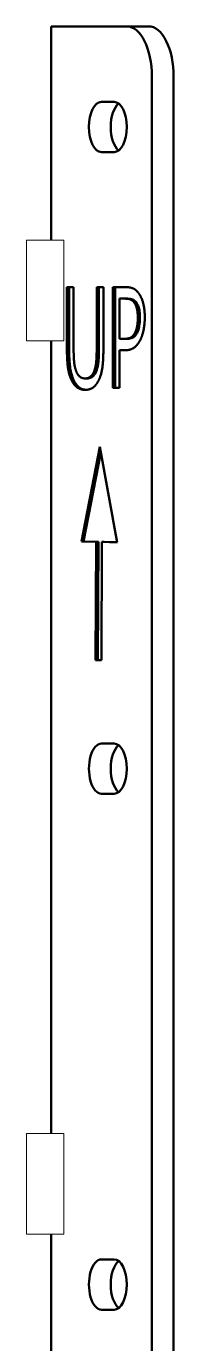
# Model space of a CAD drawing. Header units: inches. Extents: x 19 to 503, y 6 to 322.
# Drawn here: x 107.22 to 108.69, y 100.06 to 113.15 of the extents above; entities that cross this region are included whole.
import ezdxf

# ---------------------------------------------------------------- set-up
doc = ezdxf.new("R2010")
doc.units = ezdxf.units.IN
doc.header["$LTSCALE"] = 15
doc.header["$MEASUREMENT"] = 0
doc.layers.add('Visible (ANSI)', color=7, linetype='Continuous', lineweight=50)

msp = doc.modelspace()

# ---------------------------------------------------------------- linework, layer by layer
at = {"layer": 'Visible (ANSI)'}
for p, q in [((108.2207871419705, 113.1509396494325), (107.4707871419709, 113.1509396494325)), ((107.4707871419709, 113.1509396494325), (107.4707871419709, 111.0259396494325)), ((108.4372934929167, 113.1509396494325), (108.2207871419705, 113.1509396494325)), ((108.4707871419704, 83.9009396494325), (108.4707871419704, 112.6509396494325)), ((108.6872934929166, 112.6509396494325), (108.6872934929166, 83.9009396494325)), ((107.9707871419707, 112.4009396494325), (108.0957871419706, 112.4009396494325)), ((108.0957871419706, 111.9009396494325), (107.9707871419707, 111.9009396494325)), ((107.6273383976512, 109.9365232360031), (107.6273383976512, 110.5605102606674)), ((107.6273383976512, 110.5605102606674), (107.6937889639141, 110.5605102606674)), ((107.6489890327458, 109.9365232360031), (107.6489890327458, 110.5605102606674)), ((107.6937889639141, 110.5605102606674), (107.6937889639141, 109.9365232360031)), ((107.9227192684175, 110.5605102606674), (107.9891698346804, 110.5605102606674)), ((107.9227192684175, 109.9332817449659), (107.9227192684175, 110.5605102606674)), ((107.9443699035121, 109.9332817449659), (107.9443699035121, 110.5605102606674)), ((107.9891698346804, 110.5605102606674), (107.9891698346804, 109.9365232360031)), ((108.0843886338986, 109.5605102756859), (108.0843886338986, 110.5605102606674)), ((108.0843886338986, 110.5605102606674), (108.2099964115907, 110.5605102606674)), ((108.1060392689932, 109.5605102756859), (108.1060392689932, 110.5605102606674)), ((108.2059445477942, 110.4454373288462), (108.1508392001615, 110.4454373288462)), ((108.1508392001615, 110.4454373288462), (108.1508392001615, 110.0467339312685)), ((108.2059445477942, 110.4454373288462), (108.2275951828888, 110.4454373288462)), ((108.302784092531, 110.106701515457), (108.3244347276256, 110.106701515457)), ((107.470787141971, 110.0259396494325), (107.470787141971, 102.1509396494325)), ((108.1508392001615, 110.0467339312685), (108.1962200746825, 110.0467339312685)), ((108.1962200746825, 110.0467339312685), (108.2178707097771, 110.0467339312685)), ((108.1508392001615, 109.9332817449659), (108.1508392001615, 109.5605102756859)), ((108.2071601069331, 109.9332817449659), (108.1508392001615, 109.9332817449659)), ((107.808051522976, 109.6528927702466), (107.8297021580706, 109.6528927702466)), ((108.1508392001615, 109.5605102756859), (108.0843886338986, 109.5605102756859)), ((107.7703768931363, 108.031427006463), (107.9526804435617, 108.9745872438667)), ((107.7920275282309, 108.031427006463), (107.9631701166997, 108.9168452223642)), ((107.9526804435617, 108.9745872438667), (108.1252790646046, 108.0244915491368)), ((107.9184849498833, 108.0293281487508), (107.7703768931363, 108.031427006463)), ((107.7703768931363, 108.031427006463), (107.7920275282309, 108.031427006463)), ((107.9401355849779, 108.0293281487508), (107.7920275282309, 108.031427006463)), ((107.9112679124539, 106.8534078802187), (107.9184849498833, 108.0293281487508)), ((107.9184849498833, 108.0293281487508), (107.9401355849779, 108.0293281487508)), ((107.932920157077, 106.8536701314737), (107.9401355849779, 108.0293281487508)), ((107.9751315225627, 108.0280032716288), (107.9689501901558, 106.8541065260166)), ((107.9751315225627, 108.0280032716288), (107.9967821576573, 108.0280032716288)), ((108.1252790646046, 108.0244915491368), (107.9751315225627, 108.0280032716288)), ((108.1251866816688, 108.0250000852368), (107.9967821576573, 108.0280032716288)), ((107.9689501901558, 106.8541065260166), (107.9112679124539, 106.8534078802187)), ((107.9707871419707, 106.0259396494325), (108.0957871419706, 106.0259396494325)), ((108.0957871419706, 105.5259396494325), (107.9707871419707, 105.5259396494325)), ((107.470787141971, 101.1509396494325), (107.470787141971, 93.27593964943249)), ((107.9707871419707, 100.9009396494325), (108.0957871419706, 100.9009396494325)), ((108.0957871419706, 100.4009396494325), (107.9707871419707, 100.4009396494325))]:
    msp.add_line(p, q, dxfattribs=at)
at = {"layer": 'Visible (ANSI)', "linetype": 'Continuous', "lineweight": 18}
for p, q in [((107.5957871419709, 111.0259396494325), (107.2239930033772, 111.0259396494325)), ((107.2239930033772, 110.0259396494325), (107.2239930033772, 111.0259396494325)), ((107.5957871419709, 110.0259396494325), (107.5957871419709, 111.0259396494325)), ((107.5957871419709, 110.0259396494325), (107.2239930033772, 110.0259396494325)), ((107.5957871419709, 102.1509396494325), (107.2239930033772, 102.1509396494325)), ((107.2239930033772, 101.1509396494325), (107.2239930033772, 102.1509396494325)), ((107.5957871419709, 101.1509396494325), (107.5957871419709, 102.1509396494325)), ((107.5957871419709, 101.1509396494325), (107.2239930033772, 101.1509396494325))]:
    msp.add_line(p, q, dxfattribs=at)
at = {"layer": 'Visible (ANSI)'}
for centre, major_axis, ratio, start_param, end_param in [((108.2207871419705, 112.6509396494325), (6.272473870723006e-16, 0.5000000000000012), 0.4999999999997287, 4.712388980384732, 6.283185307179608), ((108.4372934929167, 112.6509396494325), (-7.714587856830454e-16, 0.5000000000000028), 0.4999999999997286, 4.712388980384689, 6.283185307179586), ((107.9707871419707, 112.1509396494325), (1.463214595781085e-15, -0.2499999999999992), 0.4999999999997287, 3.141592653589759, 6.283185307179552), ((108.1872934929168, 112.1509396494325), (-4.968548538476877e-16, 0.2500000000000011), 0.4999999999997287, 0.3747344327088299, 2.766858220881144), ((108.0957871419706, 112.1509396494325), (-1.434759022408027e-15, 0.2499999999999992), 0.4999999999997287, 3.14159265358976, 6.283185307179552), ((107.9707871419707, 105.7759396494325), (2.596373626582759e-16, -0.2500000000000006), 0.4999999999997287, 3.141592653589797, 6.283185307179591), ((108.0957871419706, 105.7759396494325), (-2.764554730950103e-16, 0.2500000000000006), 0.4999999999997287, 3.141592653589797, 6.28318530717959), ((108.1872934929168, 105.7759396494325), (-5.070992838239288e-16, 0.2499999999999996), 0.4999999999997287, 0.3747344327088298, 2.766858220881144), ((107.9707871419707, 100.6509396494325), (2.012652799042137e-16, -0.2500000000000003), 0.4999999999997287, 3.141592653589798, 6.283185307179592), ((108.1872934929169, 100.6509396494325), (-5.173437138001697e-16, 0.2499999999999998), 0.4999999999997286, 0.3747344327088293, 2.766858220881144), ((108.0957871419706, 100.6509396494325), (-1.67181553348498e-16, 0.2499999999999999), 0.4999999999997286, 3.1415926535898, 6.283185307179593)]:
    msp.add_ellipse(centre, major_axis=major_axis, ratio=ratio, start_param=start_param, end_param=end_param, dxfattribs=at)
for points in [[(108.2099964115907, 110.5605102606674), (108.2545669133524, 110.5605102606674), (108.3169656158188, 110.5313368413325), (108.3408716122183, 110.498111558201)], [(108.3408716122183, 110.498111558201), (108.3688294724142, 110.4600240385137), (108.4004340100271, 110.3425199884146), (108.4004340100271, 110.2590515942063)], [(108.2950855513176, 110.4073498091589), (108.2792832825112, 110.4284195009008), (108.2371438990274, 110.4454373288462), (108.2059445477942, 110.4454373288462)], [(108.3311471391066, 110.2549997304097), (108.3311471391066, 110.3068635870052), (108.3133189384019, 110.3830386263798), (108.2950855513176, 110.4073498091589)], [(108.302784092531, 110.106701515457), (108.3177759885781, 110.1366853075513), (108.3311471391066, 110.2071877376108), (108.3311471391066, 110.2549997304097)], [(108.4004340100271, 110.2590515942063), (108.4004340100271, 110.1942217734619), (108.3773383863869, 110.0775280961221), (108.3566738810247, 110.0370094581569)], [(108.1962200746825, 110.0467339312685), (108.2367387126477, 110.0467339312685), (108.2865766373449, 110.0726658595663), (108.302784092531, 110.106701515457)], [(107.6751503904501, 109.6318230785047), (107.6488132757728, 109.6836869351002), (107.6273383976512, 109.829554031775), (107.6273383976512, 109.9365232360031)], [(107.6937889639141, 109.9365232360031), (107.6937889639141, 109.866831178703), (107.7027030642665, 109.7728279386236), (107.7152638420357, 109.7347404189364)], [(107.9891698346804, 109.9365232360031), (107.9891698346804, 109.8319851500529), (107.9681001429385, 109.6828765623409), (107.9413578418814, 109.6318230785047)], [(108.3566738810247, 110.0370094581569), (108.330741952727, 109.9859559743207), (108.2606447090472, 109.9332817449659), (108.2071601069331, 109.9332817449659)], [(107.9012443902959, 109.7347404189364), (107.9138051680651, 109.7728279386236), (107.9227192684175, 109.8660208059437), (107.9227192684175, 109.9332817449659)], [(107.7152638420357, 109.7347404189364), (107.7286349925642, 109.6942217809711), (107.7748262398445, 109.6528927702466), (107.808051522976, 109.6528927702466)], [(107.808051522976, 109.6528927702466), (107.8392508742092, 109.6528927702466), (107.8878732397674, 109.6942217809711), (107.9012443902959, 109.7347404189364)], [(107.808051522976, 109.539440583944), (107.7638862075939, 109.539440583944), (107.6982460140903, 109.5856318312244), (107.6751503904501, 109.6318230785047)], [(107.9413578418815, 109.6318230785047), (107.917451845482, 109.5848214584651), (107.8542427702563, 109.539440583944), (107.808051522976, 109.539440583944)]]:
    msp.add_open_spline(points, degree=2, dxfattribs=at)
for points, knots in [([(108.3167361864122, 110.4073498091589), (108.3024543742283, 110.4263922254042), (108.2880344506238, 110.4336289010282), (108.2633560378325, 110.443595183117), (108.244357724037, 110.4454373288462), (108.2275951828888, 110.4454373288462)], [-0.3818938295760734, -0.3818938295760734, -0.3818938295760734, -0.3818938295760734, -0.2554611270989197, -0.2554611270989197, 0, 0, 0, 0]), ([(108.3527977742012, 110.2549997304097), (108.3527977742012, 110.27528201762), (108.3517753219784, 110.2957450228384), (108.3462082616783, 110.338098323537), (108.3418749520725, 110.3540541092898), (108.3326372251616, 110.3817864475865), (108.3253265338231, 110.395896012611), (108.3167361864122, 110.4073498091589)], [-0.3372795691193959, -0.3372795691193959, -0.3372795691193959, -0.3372795691193959, -0.2539165574754846, -0.2539165574754846, -0.157342525365897, -0.157342525365897, 0, 0, 0, 0]), ([(108.3244347276256, 110.106701515457), (108.3292315078613, 110.1162950759284), (108.3335950706498, 110.1267021515996), (108.3413724372894, 110.1501069371878), (108.3441279406502, 110.1614740697964), (108.3510802095877, 110.1981314878302), (108.3527977742012, 110.2270167889129), (108.3527977742012, 110.2549997304097)], [-0.3778990737857397, -0.3778990737857397, -0.3778990737857397, -0.3778990737857397, -0.2983955769262049, -0.2983955769262049, -0.2132300142054256, -0.2132300142054256, 0, 0, 0, 0]), ([(108.2178707097771, 110.0467339312685), (108.2331449570128, 110.0467339312685), (108.2495821146294, 110.0481158294191), (108.2819307001464, 110.0573291427928), (108.2919799024845, 110.0644209907337), (108.3083979319896, 110.079165471955), (108.3170427221424, 110.0911783039423), (108.3244347276256, 110.106701515457)], [-0.3720280769001585, -0.3720280769001585, -0.3720280769001585, -0.3720280769001585, -0.2742790032928341, -0.2742790032928341, -0.1633485371679347, -0.1633485371679347, 0, 0, 0, 0]), ([(107.6968010255448, 109.6318230785047), (107.6881024697542, 109.6489525422153), (107.680599309655, 109.6679649831276), (107.6680422224817, 109.7102336481478), (107.663222093912, 109.7328766351743), (107.6552017578275, 109.787354389711), (107.6489890327458, 109.8415192408571), (107.6489890327458, 109.9365232360031)], [-1.834872944372431, -1.834872944372431, -1.834872944372431, -1.834872944372431, -1.283211597811784, -1.283211597811784, -0.7239304430125123, -0.7239304430125123, 0, 0, 0, 0]), ([(107.9228950253905, 109.7347404189364), (107.9314314051979, 109.7606249254491), (107.9369997285672, 109.7889689769746), (107.9414199420499, 109.8351802997481), (107.9443699035121, 109.8695043067736), (107.9443699035121, 109.9332817449659)], [-1.425366243235732, -1.425366243235732, -1.425366243235732, -1.425366243235732, -0.4859840790256224, -0.4859840790256224, 0, 0, 0, 0]), ([(107.8297021580706, 109.6528927702466), (107.84296705857, 109.6528927702466), (107.8562593555161, 109.6556943509947), (107.8770069382182, 109.6667370956401), (107.889179845942, 109.6746169856862), (107.9097468469215, 109.7024318863662), (107.9170739689252, 109.71710085389), (107.9228950253905, 109.7347404189364)], [-0.7299087877856778, -0.7299087877856778, -0.7299087877856778, -0.7299087877856778, -0.3783755563365679, -0.3783755563365679, -0.161049569530945, -0.161049569530945, 0, 0, 0, 0]), ([(107.8191468110694, 109.5397809360763), (107.8068660317547, 109.5405856676966), (107.7945438082577, 109.5428660755911), (107.7688542733078, 109.551970078188), (107.7555825758665, 109.5593485104933), (107.7255241724094, 109.5849374366245), (107.7100878289173, 109.6052494717597), (107.6968010255448, 109.6318230785047)], [-0.6846163322001338, -0.6846163322001338, -0.6846163322001338, -0.6846163322001338, -0.4978653254867642, -0.4978653254867642, -0.2863653535568763, -0.2863653535568763, 0, 0, 0, 0])]:
    msp.add_open_spline(points, degree=3, knots=knots, dxfattribs=at)

doc.saveas('drawing.dxf')
